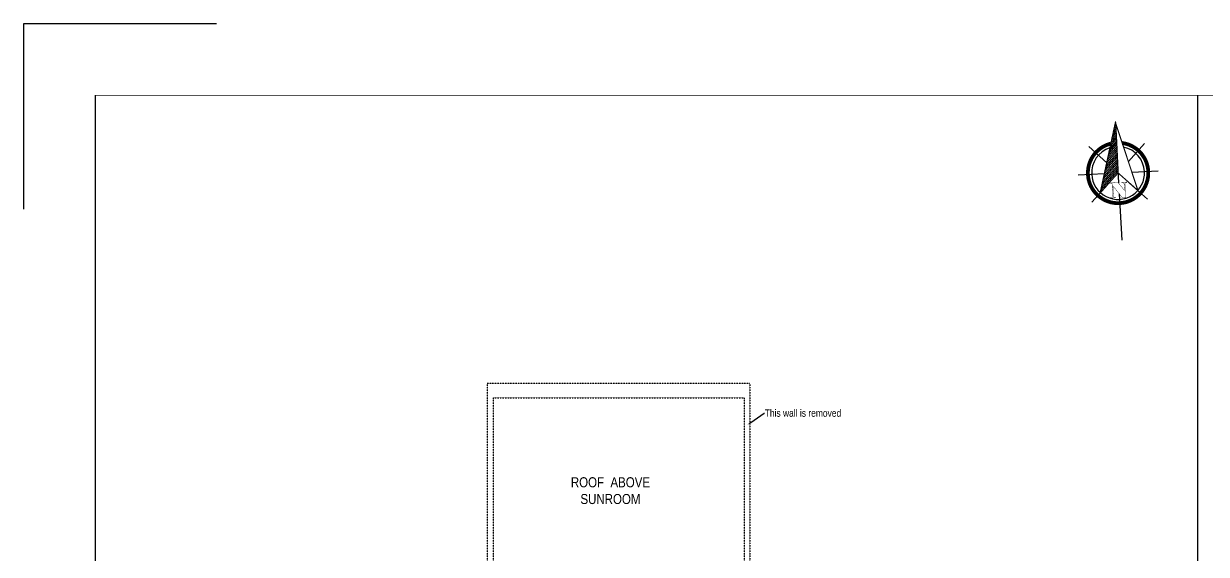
# Model space of a CAD drawing. Header units: inches. Extents: x -1842 to 12195, y -2228 to 2193.
# Drawn here: x 1951 to 2752, y 1184 to 1543 of the extents above; entities that cross this region are included whole.
import ezdxf
from ezdxf import colors
from ezdxf.entities.mleader import LeaderData, LeaderLine
from ezdxf.math import Vec2, Vec3

# ---------------------------------------------------------------- set-up
doc = ezdxf.new("R2010")
doc.units = ezdxf.units.IN
doc.header["$LTSCALE"] = 6
doc.header["$MEASUREMENT"] = 0
doc.linetypes.add('HIDDEN', pattern=[0.375, 0.25, -0.125])
doc.layers.add('ARWALL', color=7, linetype='HIDDEN')
doc.layers.add('Title Block', color=7, linetype='Continuous')
doc.styles.get("Standard").update_dxf_attribs({"font": 'ARIALN.TTF'})

# ---------------------------------------------------------------- blocks, each defined once
blk = doc.blocks.new('*X137')
at = {"color": 0}
for p, q in [((147.15, -410.22), (147.62, -409.76)), ((147.35, -409.49), (147.62, -409.23)), ((147.55, -408.76), (147.62, -408.7)), ((145.96, -414.6), (147.62, -412.94)), ((146.16, -413.87), (147.62, -412.41)), ((146.36, -413.14), (147.62, -411.88)), ((146.55, -412.41), (147.62, -411.35)), ((146.75, -411.68), (147.62, -410.82)), ((146.95, -410.95), (147.62, -410.29)), ((144.76, -418.98), (147.62, -416.12)), ((144.96, -418.25), (147.62, -415.59)), ((145.16, -417.52), (147.62, -415.06)), ((145.36, -416.79), (147.62, -414.53)), ((145.56, -416.06), (147.62, -414)), ((145.76, -415.33), (147.62, -413.47)), ((143.56, -423.36), (147.62, -419.3)), ((143.76, -422.63), (147.62, -418.77)), ((143.96, -421.9), (147.62, -418.24)), ((144.16, -421.17), (147.62, -417.71)), ((144.36, -420.44), (147.62, -417.18)), ((144.56, -419.71), (147.62, -416.65)), ((142.76, -426.28), (147.62, -421.42)), ((142.96, -425.55), (147.62, -420.89)), ((143.16, -424.82), (147.62, -420.36)), ((143.36, -424.09), (147.62, -419.83))]:
    blk.add_line(p, q, dxfattribs=at)
blk = doc.blocks.new('North')
for p, q in [((-0.05, 18.32), (-0.05, 2.23)), ((-2.92, 7.82), (-7.42, 12.32)), ((2.82, 7.82), (7.32, 12.32)), ((-3.71, 4.95), (-10.67, 4.95)), ((3.61, 4.95), (10.57, 4.95)), ((-2.92, 2.08), (-7.42, -2.42)), ((2.82, 2.08), (7.32, -2.42)), ((-0.05, -0.54), (-0.05, -12.88))]:
    blk.add_line(p, q)
for points, const_width in [([(-5.06, -0.01), (-0.05, 18.32), (4.95, 0.05), (-0.05, 4.95), (-5.06, -0.01)], 0.3), ([(-1.6, -0.98), (-1.6, -1.05), (-1.59, -1.12), (-1.58, -1.18), (-1.57, -1.22), (-1.56, -1.27), (-1.54, -1.31), (-1.52, -1.33), (-1.5, -1.35), (-1.47, -1.37), (-1.44, -1.38), (-1.4, -1.4), (-1.34, -1.41), (-1.28, -1.42), (-1.21, -1.43), (-1.13, -1.43), (-1.05, -1.43), (-1.05, -1.59), (-2.39, -1.59), (-2.39, -1.43), (-2.35, -1.43), (-2.28, -1.43), (-2.21, -1.43), (-2.14, -1.42), (-2.09, -1.41), (-2.04, -1.4), (-2, -1.38), (-1.96, -1.37), (-1.94, -1.35), (-1.91, -1.33), (-1.88, -1.31), (-1.86, -1.27), (-1.85, -1.23), (-1.83, -1.18), (-1.82, -1.12), (-1.81, -1.06), (-1.81, -1), (-1.81, 2.29), (-2.39, 2.29), (-2.39, 2.44), (-0.21, 2.44), (1.39, 0.24), (1.39, 1.81), (1.39, 1.88), (1.38, 1.95), (1.37, 2), (1.36, 2.06), (1.35, 2.1), (1.33, 2.14), (1.31, 2.17), (1.29, 2.19), (1.26, 2.21), (1.22, 2.23), (1.17, 2.25), (1.12, 2.26), (1.06, 2.27), (0.99, 2.28), (0.92, 2.29), (0.84, 2.29), (0.82, 2.29), (0.82, 2.44), (2.16, 2.44), (2.16, 2.29), (2.12, 2.29), (2.04, 2.29), (1.98, 2.28), (1.92, 2.27), (1.86, 2.26), (1.81, 2.25), (1.77, 2.24), (1.73, 2.22), (1.71, 2.2), (1.69, 2.18), (1.67, 2.15), (1.65, 2.1), (1.63, 2.06), (1.62, 2.01), (1.61, 1.95), (1.61, 1.88), (1.61, 1.81), (1.61, -1.59), (0.7, -1.59), (-1.6, 1.62), (-1.6, -0.98), (-1.6, -0.98)], 0.1)]:
    blk.add_lwpolyline(points, dxfattribs=dict(const_width=const_width))
at = {"const_width": 1}
for points in [[(-8.05, 4.95, 1), (7.95, 4.95, 0.359415), (1.47, 12.8, 1)], [(-1.57, 12.8, 0.359415), (-8.05, 4.95, 1)]]:
    blk.add_lwpolyline(points, format="xyb", dxfattribs=at)
for start, end in [(105.027, 180), (0, 74.973), (180, 0)]:
    blk.add_arc((-0.05, 4.95), 7, start, end)
blk.add_blockref('*X137', (-147.67, 426.84))

msp = doc.modelspace()

# ---------------------------------------------------------------- linework, layer by layer
msp.add_lwpolyline([(1998.8759753, 1494.6223555, 0.5, 0.5, 0), (3493.93521, 1494.6223555, 0, 0, 0), (3493.93521, 368.173134, 0.5, 0.5, 0), (1998.8759753, 368.173134, 0.5, 0.5, 0)], format="xyseb")
at = {"const_width": 0.5}
msp.add_lwpolyline([(1999.2759753, 368.173134), (1999.2759753, 1494.6223555)], dxfattribs=at)
msp.add_lwpolyline([(1999.2759753, 368.173134), (1999.2759753, 1494.6223555)], dxfattribs=at)
at = {"layer": 'ARWALL', "color": 1, "ltscale": 0.05}
for p, q in [((2264.9554296, 1299.796174), (2264.9554296, 1157.796174)), ((2264.9554296, 1299.796174), (2442.9554296, 1299.796174)), ((2442.9554296, 1299.796174), (2442.9554296, 1175.796174)), ((2268.9554296, 1289.796174), (2438.9554296, 1289.796174)), ((2268.9554296, 1289.796174), (2268.9554296, 1157.796174)), ((2438.9554296, 1289.796174), (2438.9554296, 1157.796174))]:
    msp.add_line(p, q, dxfattribs=at)
at = {"layer": 'Title Block'}
for p, q in [((2081.5026003, 1543.1993155), (1950.6990153, 1543.1993155)), ((2081.5026003, 1543.1993155), (1950.6990153, 1543.1993155)), ((2081.5026003, 1543.1993155), (1950.6990153, 1543.1993155)), ((2081.5026003, 1543.1993155), (1950.6990153, 1543.1993155)), ((2081.5026003, 1543.1993155), (1950.6990153, 1543.1993155)), ((2081.5026003, 1543.1993155), (1950.6990153, 1543.1993155)), ((1950.6990153, 1543.1993155), (1950.6990153, 1417.7088355)), ((1950.6990153, 1543.1993155), (1950.6990153, 1417.7088355)), ((1950.6990153, 1543.1993155), (1950.6990153, 1417.7088355)), ((1950.6990153, 1543.1993155), (1950.6990153, 1417.7088355)), ((2081.5026003, 1543.1993155), (1950.6990153, 1543.1993155)), ((2081.5026003, 1543.1993155), (1950.6990153, 1543.1993155)), ((2081.5026003, 1543.1993155), (1950.6990153, 1543.1993155)), ((2081.5026003, 1543.1993155), (1950.6990153, 1543.1993155)), ((2081.5026003, 1543.1993155), (1950.6990153, 1543.1993155)), ((2081.5026003, 1543.1993155), (1950.6990153, 1543.1993155)), ((1950.6990153, 1543.1993155), (1950.6990153, 1417.7088355)), ((1950.6990153, 1543.1993155), (1950.6990153, 1417.7088355)), ((1950.6990153, 1543.1993155), (1950.6990153, 1417.7088355)), ((1950.6990153, 1543.1993155), (1950.6990153, 1417.7088355)), ((1999.2759753, 1494.6223555), (1999.2759753, 368.173134)), ((2746.4055926, 1494.6223555), (2746.4055926, 368.173134))]:
    msp.add_line(p, q, dxfattribs=at)

# ---------------------------------------------------------------- block references
at = {"xscale": 2.559999999999999, "yscale": 2.559999999999999, "zscale": 2.559999999999999, "rotation": 3.052882514792429}
msp.add_blockref('North', (2693.280746, 1429.4815543), dxfattribs=at)

# ---------------------------------------------------------------- texts
at = {"insert": (2321.5775627, 1236.096174), "char_height": 6.8007744, "width": 110.476910075, "attachment_point": 1}
msp.add_mtext('\\A1;ROOF  ABOVE\\P   SUNROOM', dxfattribs=at)

# ---------------------------------------------------------------- leaders
ml = msp.add_multileader_mtext('Standard')
ml.set_content('This wall is removed', color=256)
ml.set_leader_properties()
ml.build(insert=Vec2(0, 0))
ml.multileader.update_dxf_attribs({"dogleg_length": 0.36, "arrow_head_size": 3})
ctx = ml.context
ctx.base_point, ctx.char_height, ctx.arrow_head_size, ctx.landing_gap_size, ctx.plane_origin = Vec3(2452.86, 1279.5), 5, 3, 0.09, Vec3(2441, 1271.5)
notes = []
notes.append((ctx, [(0, (1, 1, 0), (2452.5, 1279.5), (1, 0), 0.36, [(0, [(2441, 1271.5)], 0, [])])]))
ctx.mtext.insert, ctx.mtext.flow_direction = Vec3(2452.95, 1282.0409277), 5
for ctx, leaders in notes:
    for number, flags, end, landing, length, lines in leaders:
        leader = LeaderData()
        leader.index, (leader.has_last_leader_line, leader.has_dogleg_vector, leader.attachment_direction) = number, flags
        leader.last_leader_point, leader.dogleg_vector, leader.dogleg_length = Vec3(end), Vec3(landing), length
        for number, points, colour, breaks in lines:
            line = LeaderLine()
            line.index, line.vertices, line.color, line.breaks = number, Vec3.list(points), colors.encode_raw_color(colour), breaks
            leader.lines.append(line)
        ctx.leaders.append(leader)

doc.saveas('drawing.dxf')
